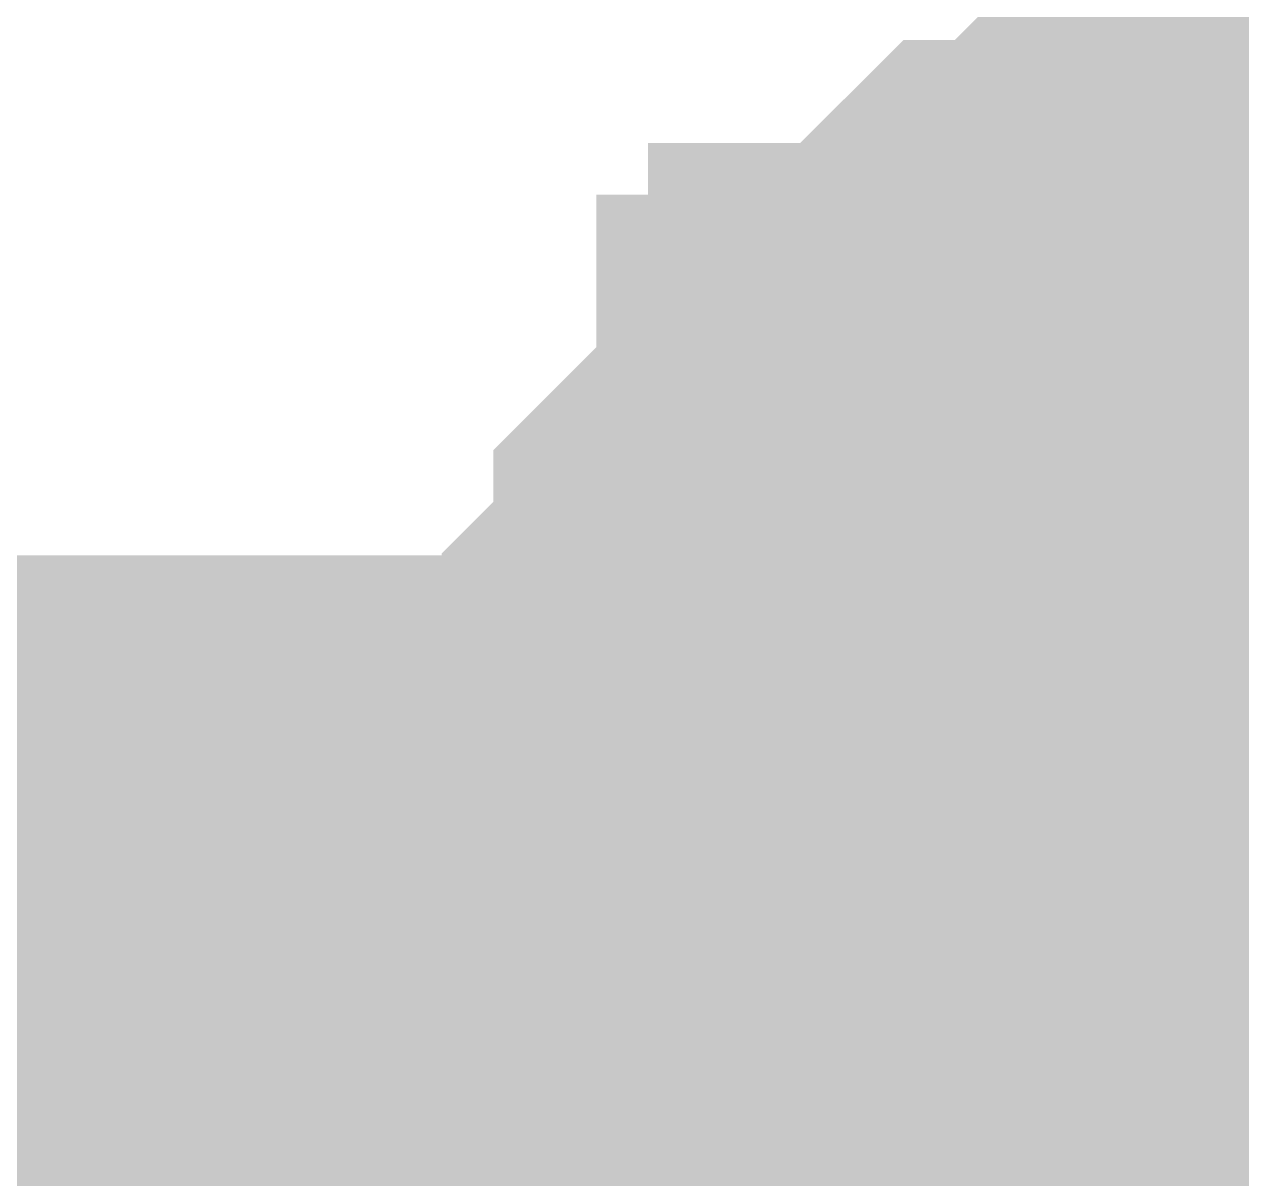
# Model space of a CAD drawing. Header units: inches. Extents: x 0 to 841, y 0 to 594.
# Drawn here: x 786.274 to 787.334, y 269.791 to 270.796 of the extents above; entities that cross this region are included whole.
import ezdxf

# ---------------------------------------------------------------- set-up
doc = ezdxf.new("R2010")
doc.units = ezdxf.units.IN
doc.layers.add('Sheet', color=255, linetype='Continuous')

msp = doc.modelspace()

# ---------------------------------------------------------------- linework, layer by layer
at = {"layer": 'Sheet'}
for points in [[(787.5055, 275.4841, 0.7493, 0.7493, 0), (787.5055, 269.9592, 0.7493, 0.7493, 0)], [(786.7419, 269.9592, 0.2997, 0.2997, 0), (786.7419, 270.0041, 0.2997, 0.2997, 0), (786.7419, 270.049, 0.2997, 0.2997, 0), (786.7419, 270.0939, 0.2997, 0.2997, 0), (786.7419, 270.1388, 0.2997, 0.2997, 0), (786.7419, 270.1388, 0.2997, 0.2997, 0), (786.7869, 270.1838, 0.2997, 0.2997, 0), (786.7869, 270.2287, 0.2997, 0.2997, 0), (786.7869, 270.2736, 0.2997, 0.2997, 0), (786.8318, 270.3185, 0.2997, 0.2997, 0), (786.8318, 270.3185, 0.2997, 0.2997, 0), (786.8318, 270.3634, 0.2997, 0.2997, 0), (786.8767, 270.4083, 0.2997, 0.2997, 0), (786.8767, 270.4083, 0.2997, 0.2997, 0), (786.9216, 270.4533, 0.2997, 0.2997, 0), (786.9216, 270.4982, 0.2997, 0.2997, 0), (786.9665, 270.4982, 0.2997, 0.2997, 0), (786.9665, 270.5431, 0.2997, 0.2997, 0), (787.0114, 270.5431, 0.2997, 0.2997, 0), (787.0563, 270.588, 0.2997, 0.2997, 0), (787.0563, 270.588, 0.2997, 0.2997, 0), (787.1013, 270.6329, 0.2997, 0.2997, 0), (787.1462, 270.6329, 0.2997, 0.2997, 0), (787.1462, 270.6329, 0.2997, 0.2997, 0), (787.1911, 270.6779, 0.2997, 0.2997, 0), (787.236, 270.6779, 0.2997, 0.2997, 0), (787.2809, 270.6779, 0.2997, 0.2997, 0), (787.3258, 270.7228, 0.2997, 0.2997, 0), (787.3258, 270.7228, 0.2997, 0.2997, 0), (787.3708, 270.7228, 0.2997, 0.2997, 0), (787.4157, 270.7228, 0.2997, 0.2997, 0), (787.4606, 270.7228, 0.2997, 0.2997, 0), (787.5055, 270.7228, 0.2997, 0.2997, 0)], [(786.7419, 269.9592, 0.2997, 0.2997, 0), (786.7419, 270.0041, 0.2997, 0.2997, 0), (786.7419, 270.049, 0.2997, 0.2997, 0), (786.7419, 270.0939, 0.2997, 0.2997, 0), (786.7419, 270.1388, 0.2997, 0.2997, 0), (786.7419, 270.1388, 0.2997, 0.2997, 0), (786.7869, 270.1838, 0.2997, 0.2997, 0), (786.7869, 270.2287, 0.2997, 0.2997, 0), (786.7869, 270.2736, 0.2997, 0.2997, 0), (786.8318, 270.3185, 0.2997, 0.2997, 0), (786.8318, 270.3185, 0.2997, 0.2997, 0), (786.8318, 270.3634, 0.2997, 0.2997, 0), (786.8767, 270.4083, 0.2997, 0.2997, 0), (786.8767, 270.4083, 0.2997, 0.2997, 0), (786.9216, 270.4533, 0.2997, 0.2997, 0), (786.9216, 270.4982, 0.2997, 0.2997, 0), (786.9665, 270.4982, 0.2997, 0.2997, 0), (786.9665, 270.5431, 0.2997, 0.2997, 0), (787.0114, 270.5431, 0.2997, 0.2997, 0), (787.0563, 270.588, 0.2997, 0.2997, 0), (787.0563, 270.588, 0.2997, 0.2997, 0), (787.1013, 270.6329, 0.2997, 0.2997, 0), (787.1462, 270.6329, 0.2997, 0.2997, 0), (787.1462, 270.6329, 0.2997, 0.2997, 0), (787.1911, 270.6779, 0.2997, 0.2997, 0), (787.236, 270.6779, 0.2997, 0.2997, 0), (787.2809, 270.6779, 0.2997, 0.2997, 0), (787.3258, 270.7228, 0.2997, 0.2997, 0), (787.3258, 270.7228, 0.2997, 0.2997, 0), (787.3708, 270.7228, 0.2997, 0.2997, 0), (787.4157, 270.7228, 0.2997, 0.2997, 0), (787.4606, 270.7228, 0.2997, 0.2997, 0), (787.5055, 270.7228, 0.2997, 0.2997, 0)], [(786.7419, 269.9592, 0.2997, 0.2997, 0), (786.7419, 270.0041, 0.2997, 0.2997, 0), (786.7419, 270.049, 0.2997, 0.2997, 0), (786.7419, 270.0939, 0.2997, 0.2997, 0), (786.7419, 270.1388, 0.2997, 0.2997, 0), (786.7419, 270.1388, 0.2997, 0.2997, 0), (786.7869, 270.1838, 0.2997, 0.2997, 0), (786.7869, 270.2287, 0.2997, 0.2997, 0), (786.7869, 270.2736, 0.2997, 0.2997, 0), (786.8318, 270.3185, 0.2997, 0.2997, 0), (786.8318, 270.3185, 0.2997, 0.2997, 0), (786.8318, 270.3634, 0.2997, 0.2997, 0), (786.8767, 270.4083, 0.2997, 0.2997, 0), (786.8767, 270.4083, 0.2997, 0.2997, 0), (786.9216, 270.4533, 0.2997, 0.2997, 0), (786.9216, 270.4982, 0.2997, 0.2997, 0), (786.9665, 270.4982, 0.2997, 0.2997, 0), (786.9665, 270.5431, 0.2997, 0.2997, 0), (787.0114, 270.5431, 0.2997, 0.2997, 0), (787.0563, 270.588, 0.2997, 0.2997, 0), (787.0563, 270.588, 0.2997, 0.2997, 0), (787.1013, 270.6329, 0.2997, 0.2997, 0), (787.1462, 270.6329, 0.2997, 0.2997, 0), (787.1462, 270.6329, 0.2997, 0.2997, 0), (787.1911, 270.6779, 0.2997, 0.2997, 0), (787.236, 270.6779, 0.2997, 0.2997, 0), (787.2809, 270.6779, 0.2997, 0.2997, 0), (787.3258, 270.7228, 0.2997, 0.2997, 0), (787.3258, 270.7228, 0.2997, 0.2997, 0), (787.3708, 270.7228, 0.2997, 0.2997, 0), (787.4157, 270.7228, 0.2997, 0.2997, 0), (787.4606, 270.7228, 0.2997, 0.2997, 0), (787.5055, 270.7228, 0.2997, 0.2997, 0)], [(786.7419, 269.9592, 0.2997, 0.2997, 0), (786.7419, 270.0041, 0.2997, 0.2997, 0), (786.7419, 270.049, 0.2997, 0.2997, 0), (786.7419, 270.0939, 0.2997, 0.2997, 0), (786.7419, 270.1388, 0.2997, 0.2997, 0), (786.7419, 270.1388, 0.2997, 0.2997, 0), (786.7869, 270.1838, 0.2997, 0.2997, 0), (786.7869, 270.2287, 0.2997, 0.2997, 0), (786.7869, 270.2736, 0.2997, 0.2997, 0), (786.8318, 270.3185, 0.2997, 0.2997, 0), (786.8318, 270.3185, 0.2997, 0.2997, 0), (786.8318, 270.3634, 0.2997, 0.2997, 0), (786.8767, 270.4083, 0.2997, 0.2997, 0), (786.8767, 270.4083, 0.2997, 0.2997, 0), (786.9216, 270.4533, 0.2997, 0.2997, 0), (786.9216, 270.4982, 0.2997, 0.2997, 0), (786.9665, 270.4982, 0.2997, 0.2997, 0), (786.9665, 270.5431, 0.2997, 0.2997, 0), (787.0114, 270.5431, 0.2997, 0.2997, 0), (787.0563, 270.588, 0.2997, 0.2997, 0), (787.0563, 270.588, 0.2997, 0.2997, 0), (787.1013, 270.6329, 0.2997, 0.2997, 0), (787.1462, 270.6329, 0.2997, 0.2997, 0), (787.1462, 270.6329, 0.2997, 0.2997, 0), (787.1911, 270.6779, 0.2997, 0.2997, 0), (787.236, 270.6779, 0.2997, 0.2997, 0), (787.2809, 270.6779, 0.2997, 0.2997, 0), (787.3258, 270.7228, 0.2997, 0.2997, 0), (787.3258, 270.7228, 0.2997, 0.2997, 0), (787.3708, 270.7228, 0.2997, 0.2997, 0), (787.4157, 270.7228, 0.2997, 0.2997, 0), (787.4606, 270.7228, 0.2997, 0.2997, 0), (787.5055, 270.7228, 0.2997, 0.2997, 0)], [(786.7419, 269.9592, 0.2997, 0.2997, 0), (786.7419, 270.0041, 0.2997, 0.2997, 0), (786.7419, 270.049, 0.2997, 0.2997, 0), (786.7419, 270.0939, 0.2997, 0.2997, 0), (786.7419, 270.1388, 0.2997, 0.2997, 0), (786.7419, 270.1388, 0.2997, 0.2997, 0), (786.7869, 270.1838, 0.2997, 0.2997, 0), (786.7869, 270.2287, 0.2997, 0.2997, 0), (786.7869, 270.2736, 0.2997, 0.2997, 0), (786.8318, 270.3185, 0.2997, 0.2997, 0), (786.8318, 270.3185, 0.2997, 0.2997, 0), (786.8318, 270.3634, 0.2997, 0.2997, 0), (786.8767, 270.4083, 0.2997, 0.2997, 0), (786.8767, 270.4083, 0.2997, 0.2997, 0), (786.9216, 270.4533, 0.2997, 0.2997, 0), (786.9216, 270.4982, 0.2997, 0.2997, 0), (786.9665, 270.4982, 0.2997, 0.2997, 0), (786.9665, 270.5431, 0.2997, 0.2997, 0), (787.0114, 270.5431, 0.2997, 0.2997, 0), (787.0563, 270.588, 0.2997, 0.2997, 0), (787.0563, 270.588, 0.2997, 0.2997, 0), (787.1013, 270.6329, 0.2997, 0.2997, 0), (787.1462, 270.6329, 0.2997, 0.2997, 0), (787.1462, 270.6329, 0.2997, 0.2997, 0), (787.1911, 270.6779, 0.2997, 0.2997, 0), (787.236, 270.6779, 0.2997, 0.2997, 0), (787.2809, 270.6779, 0.2997, 0.2997, 0), (787.3258, 270.7228, 0.2997, 0.2997, 0), (787.3258, 270.7228, 0.2997, 0.2997, 0), (787.3708, 270.7228, 0.2997, 0.2997, 0), (787.4157, 270.7228, 0.2997, 0.2997, 0), (787.4606, 270.7228, 0.2997, 0.2997, 0), (787.5055, 270.7228, 0.2997, 0.2997, 0)], [(786.7419, 269.9592, 0.2997, 0.2997, 0), (786.7419, 270.0041, 0.2997, 0.2997, 0), (786.7419, 270.049, 0.2997, 0.2997, 0), (786.7419, 270.0939, 0.2997, 0.2997, 0), (786.7419, 270.1388, 0.2997, 0.2997, 0), (786.7419, 270.1388, 0.2997, 0.2997, 0), (786.7869, 270.1838, 0.2997, 0.2997, 0), (786.7869, 270.2287, 0.2997, 0.2997, 0), (786.7869, 270.2736, 0.2997, 0.2997, 0), (786.8318, 270.3185, 0.2997, 0.2997, 0), (786.8318, 270.3185, 0.2997, 0.2997, 0), (786.8318, 270.3634, 0.2997, 0.2997, 0), (786.8767, 270.4083, 0.2997, 0.2997, 0), (786.8767, 270.4083, 0.2997, 0.2997, 0), (786.9216, 270.4533, 0.2997, 0.2997, 0), (786.9216, 270.4982, 0.2997, 0.2997, 0), (786.9665, 270.4982, 0.2997, 0.2997, 0), (786.9665, 270.5431, 0.2997, 0.2997, 0), (787.0114, 270.5431, 0.2997, 0.2997, 0), (787.0563, 270.588, 0.2997, 0.2997, 0), (787.0563, 270.588, 0.2997, 0.2997, 0), (787.1013, 270.6329, 0.2997, 0.2997, 0), (787.1462, 270.6329, 0.2997, 0.2997, 0), (787.1462, 270.6329, 0.2997, 0.2997, 0), (787.1911, 270.6779, 0.2997, 0.2997, 0), (787.236, 270.6779, 0.2997, 0.2997, 0), (787.2809, 270.6779, 0.2997, 0.2997, 0), (787.3258, 270.7228, 0.2997, 0.2997, 0), (787.3258, 270.7228, 0.2997, 0.2997, 0), (787.3708, 270.7228, 0.2997, 0.2997, 0), (787.4157, 270.7228, 0.2997, 0.2997, 0), (787.4606, 270.7228, 0.2997, 0.2997, 0), (787.5055, 270.7228, 0.2997, 0.2997, 0)], [(786.7419, 269.9592, 0.0991, 0.0991, 0), (786.7419, 270.0041, 0.0991, 0.0991, 0), (786.7419, 270.049, 0.0991, 0.0991, 0), (786.7419, 270.0939, 0.0991, 0.0991, 0), (786.7419, 270.1388, 0.0991, 0.0991, 0), (786.7419, 270.1388, 0.0991, 0.0991, 0), (786.7869, 270.1838, 0.0991, 0.0991, 0), (786.7869, 270.2287, 0.0991, 0.0991, 0), (786.7869, 270.2736, 0.0991, 0.0991, 0), (786.8318, 270.3185, 0.0991, 0.0991, 0), (786.8318, 270.3185, 0.0991, 0.0991, 0), (786.8318, 270.3634, 0.0991, 0.0991, 0), (786.8767, 270.4083, 0.0991, 0.0991, 0), (786.8767, 270.4083, 0.0991, 0.0991, 0), (786.9216, 270.4533, 0.0991, 0.0991, 0), (786.9216, 270.4982, 0.0991, 0.0991, 0), (786.9665, 270.4982, 0.0991, 0.0991, 0), (786.9665, 270.5431, 0.0991, 0.0991, 0), (787.0114, 270.5431, 0.0991, 0.0991, 0), (787.0563, 270.588, 0.0991, 0.0991, 0), (787.0563, 270.588, 0.0991, 0.0991, 0), (787.1013, 270.6329, 0.0991, 0.0991, 0), (787.1462, 270.6329, 0.0991, 0.0991, 0), (787.1462, 270.6329, 0.0991, 0.0991, 0), (787.1911, 270.6779, 0.0991, 0.0991, 0), (787.236, 270.6779, 0.0991, 0.0991, 0), (787.2809, 270.6779, 0.0991, 0.0991, 0), (787.3258, 270.7228, 0.0991, 0.0991, 0), (787.3258, 270.7228, 0.0991, 0.0991, 0), (787.3708, 270.7228, 0.0991, 0.0991, 0), (787.4157, 270.7228, 0.0991, 0.0991, 0)], [(786.7419, 269.9592, 0.0991, 0.0991, 0), (786.7419, 270.0041, 0.0991, 0.0991, 0), (786.7419, 270.049, 0.0991, 0.0991, 0), (786.7419, 270.0939, 0.0991, 0.0991, 0), (786.7419, 270.1388, 0.0991, 0.0991, 0), (786.7419, 270.1388, 0.0991, 0.0991, 0), (786.7869, 270.1838, 0.0991, 0.0991, 0), (786.7869, 270.2287, 0.0991, 0.0991, 0), (786.7869, 270.2736, 0.0991, 0.0991, 0), (786.8318, 270.3185, 0.0991, 0.0991, 0), (786.8318, 270.3185, 0.0991, 0.0991, 0), (786.8318, 270.3634, 0.0991, 0.0991, 0), (786.8767, 270.4083, 0.0991, 0.0991, 0), (786.8767, 270.4083, 0.0991, 0.0991, 0), (786.9216, 270.4533, 0.0991, 0.0991, 0), (786.9216, 270.4982, 0.0991, 0.0991, 0), (786.9665, 270.4982, 0.0991, 0.0991, 0), (786.9665, 270.5431, 0.0991, 0.0991, 0), (787.0114, 270.5431, 0.0991, 0.0991, 0), (787.0563, 270.588, 0.0991, 0.0991, 0), (787.0563, 270.588, 0.0991, 0.0991, 0), (787.1013, 270.6329, 0.0991, 0.0991, 0), (787.1462, 270.6329, 0.0991, 0.0991, 0), (787.1462, 270.6329, 0.0991, 0.0991, 0), (787.1911, 270.6779, 0.0991, 0.0991, 0), (787.236, 270.6779, 0.0991, 0.0991, 0), (787.2809, 270.6779, 0.0991, 0.0991, 0), (787.3258, 270.7228, 0.0991, 0.0991, 0), (787.3258, 270.7228, 0.0991, 0.0991, 0), (787.3708, 270.7228, 0.0991, 0.0991, 0), (787.4157, 270.7228, 0.0991, 0.0991, 0)], [(786.7419, 269.9592, 0.0991, 0.0991, 0), (786.7419, 270.0041, 0.0991, 0.0991, 0), (786.7419, 270.049, 0.0991, 0.0991, 0), (786.7419, 270.0939, 0.0991, 0.0991, 0), (786.7419, 270.1388, 0.0991, 0.0991, 0), (786.7419, 270.1388, 0.0991, 0.0991, 0), (786.7869, 270.1838, 0.0991, 0.0991, 0), (786.7869, 270.2287, 0.0991, 0.0991, 0), (786.7869, 270.2736, 0.0991, 0.0991, 0), (786.8318, 270.3185, 0.0991, 0.0991, 0), (786.8318, 270.3185, 0.0991, 0.0991, 0), (786.8318, 270.3634, 0.0991, 0.0991, 0), (786.8767, 270.4083, 0.0991, 0.0991, 0), (786.8767, 270.4083, 0.0991, 0.0991, 0), (786.9216, 270.4533, 0.0991, 0.0991, 0), (786.9216, 270.4982, 0.0991, 0.0991, 0), (786.9665, 270.4982, 0.0991, 0.0991, 0), (786.9665, 270.5431, 0.0991, 0.0991, 0), (787.0114, 270.5431, 0.0991, 0.0991, 0), (787.0563, 270.588, 0.0991, 0.0991, 0), (787.0563, 270.588, 0.0991, 0.0991, 0), (787.1013, 270.6329, 0.0991, 0.0991, 0), (787.1462, 270.6329, 0.0991, 0.0991, 0), (787.1462, 270.6329, 0.0991, 0.0991, 0), (787.1911, 270.6779, 0.0991, 0.0991, 0), (787.236, 270.6779, 0.0991, 0.0991, 0), (787.2809, 270.6779, 0.0991, 0.0991, 0), (787.3258, 270.7228, 0.0991, 0.0991, 0), (787.3258, 270.7228, 0.0991, 0.0991, 0), (787.3708, 270.7228, 0.0991, 0.0991, 0), (787.4157, 270.7228, 0.0991, 0.0991, 0)], [(786.7419, 269.9592, 0.0991, 0.0991, 0), (786.7419, 270.0041, 0.0991, 0.0991, 0), (786.7419, 270.049, 0.0991, 0.0991, 0), (786.7419, 270.0939, 0.0991, 0.0991, 0), (786.7419, 270.1388, 0.0991, 0.0991, 0), (786.7419, 270.1388, 0.0991, 0.0991, 0), (786.7869, 270.1838, 0.0991, 0.0991, 0), (786.7869, 270.2287, 0.0991, 0.0991, 0), (786.7869, 270.2736, 0.0991, 0.0991, 0), (786.8318, 270.3185, 0.0991, 0.0991, 0), (786.8318, 270.3185, 0.0991, 0.0991, 0), (786.8318, 270.3634, 0.0991, 0.0991, 0), (786.8767, 270.4083, 0.0991, 0.0991, 0), (786.8767, 270.4083, 0.0991, 0.0991, 0), (786.9216, 270.4533, 0.0991, 0.0991, 0), (786.9216, 270.4982, 0.0991, 0.0991, 0), (786.9665, 270.4982, 0.0991, 0.0991, 0), (786.9665, 270.5431, 0.0991, 0.0991, 0), (787.0114, 270.5431, 0.0991, 0.0991, 0), (787.0563, 270.588, 0.0991, 0.0991, 0), (787.0563, 270.588, 0.0991, 0.0991, 0), (787.1013, 270.6329, 0.0991, 0.0991, 0), (787.1462, 270.6329, 0.0991, 0.0991, 0), (787.1462, 270.6329, 0.0991, 0.0991, 0), (787.1911, 270.6779, 0.0991, 0.0991, 0), (787.236, 270.6779, 0.0991, 0.0991, 0), (787.2809, 270.6779, 0.0991, 0.0991, 0), (787.3258, 270.7228, 0.0991, 0.0991, 0), (787.3258, 270.7228, 0.0991, 0.0991, 0), (787.3708, 270.7228, 0.0991, 0.0991, 0), (787.4157, 270.7228, 0.0991, 0.0991, 0)], [(786.7419, 269.9592, 0.0991, 0.0991, 0), (786.7419, 270.0041, 0.0991, 0.0991, 0), (786.7419, 270.049, 0.0991, 0.0991, 0), (786.7419, 270.0939, 0.0991, 0.0991, 0), (786.7419, 270.1388, 0.0991, 0.0991, 0), (786.7419, 270.1388, 0.0991, 0.0991, 0), (786.7869, 270.1838, 0.0991, 0.0991, 0), (786.7869, 270.2287, 0.0991, 0.0991, 0), (786.7869, 270.2736, 0.0991, 0.0991, 0), (786.8318, 270.3185, 0.0991, 0.0991, 0), (786.8318, 270.3185, 0.0991, 0.0991, 0), (786.8318, 270.3634, 0.0991, 0.0991, 0), (786.8767, 270.4083, 0.0991, 0.0991, 0), (786.8767, 270.4083, 0.0991, 0.0991, 0), (786.9216, 270.4533, 0.0991, 0.0991, 0), (786.9216, 270.4982, 0.0991, 0.0991, 0), (786.9665, 270.4982, 0.0991, 0.0991, 0), (786.9665, 270.5431, 0.0991, 0.0991, 0), (787.0114, 270.5431, 0.0991, 0.0991, 0), (787.0563, 270.588, 0.0991, 0.0991, 0), (787.0563, 270.588, 0.0991, 0.0991, 0), (787.1013, 270.6329, 0.0991, 0.0991, 0), (787.1462, 270.6329, 0.0991, 0.0991, 0), (787.1462, 270.6329, 0.0991, 0.0991, 0), (787.1911, 270.6779, 0.0991, 0.0991, 0), (787.236, 270.6779, 0.0991, 0.0991, 0), (787.2809, 270.6779, 0.0991, 0.0991, 0), (787.3258, 270.7228, 0.0991, 0.0991, 0), (787.3258, 270.7228, 0.0991, 0.0991, 0), (787.3708, 270.7228, 0.0991, 0.0991, 0), (787.4157, 270.7228, 0.0991, 0.0991, 0)], [(786.7419, 269.9592, 0.0991, 0.0991, 0), (786.7419, 270.0041, 0.0991, 0.0991, 0), (786.7419, 270.049, 0.0991, 0.0991, 0), (786.7419, 270.0939, 0.0991, 0.0991, 0), (786.7419, 270.1388, 0.0991, 0.0991, 0), (786.7419, 270.1388, 0.0991, 0.0991, 0), (786.7869, 270.1838, 0.0991, 0.0991, 0), (786.7869, 270.2287, 0.0991, 0.0991, 0), (786.7869, 270.2736, 0.0991, 0.0991, 0), (786.8318, 270.3185, 0.0991, 0.0991, 0), (786.8318, 270.3185, 0.0991, 0.0991, 0), (786.8318, 270.3634, 0.0991, 0.0991, 0), (786.8767, 270.4083, 0.0991, 0.0991, 0), (786.8767, 270.4083, 0.0991, 0.0991, 0), (786.9216, 270.4533, 0.0991, 0.0991, 0), (786.9216, 270.4982, 0.0991, 0.0991, 0), (786.9665, 270.4982, 0.0991, 0.0991, 0), (786.9665, 270.5431, 0.0991, 0.0991, 0), (787.0114, 270.5431, 0.0991, 0.0991, 0), (787.0563, 270.588, 0.0991, 0.0991, 0), (787.0563, 270.588, 0.0991, 0.0991, 0), (787.1013, 270.6329, 0.0991, 0.0991, 0), (787.1462, 270.6329, 0.0991, 0.0991, 0), (787.1462, 270.6329, 0.0991, 0.0991, 0), (787.1911, 270.6779, 0.0991, 0.0991, 0), (787.236, 270.6779, 0.0991, 0.0991, 0), (787.2809, 270.6779, 0.0991, 0.0991, 0), (787.3258, 270.7228, 0.0991, 0.0991, 0), (787.3258, 270.7228, 0.0991, 0.0991, 0), (787.3708, 270.7228, 0.0991, 0.0991, 0), (787.4157, 270.7228, 0.0991, 0.0991, 0)], [(787.0114, 269.9592, 0.2997, 0.2997, 0), (787.0114, 270.0041, 0.2997, 0.2997, 0), (787.0114, 270.0041, 0.2997, 0.2997, 0), (787.0114, 270.049, 0.2997, 0.2997, 0), (787.0114, 270.0939, 0.2997, 0.2997, 0), (787.0114, 270.0939, 0.2997, 0.2997, 0), (787.0563, 270.1388, 0.2997, 0.2997, 0), (787.0563, 270.1388, 0.2997, 0.2997, 0), (787.0563, 270.1838, 0.2997, 0.2997, 0), (787.0563, 270.1838, 0.2997, 0.2997, 0), (787.0563, 270.2287, 0.2997, 0.2997, 0), (787.1013, 270.2287, 0.2997, 0.2997, 0), (787.1013, 270.2736, 0.2997, 0.2997, 0), (787.1013, 270.2736, 0.2997, 0.2997, 0), (787.1462, 270.3185, 0.2997, 0.2997, 0), (787.1462, 270.3185, 0.2997, 0.2997, 0), (787.1462, 270.3634, 0.2997, 0.2997, 0), (787.1911, 270.3634, 0.2997, 0.2997, 0), (787.1911, 270.3634, 0.2997, 0.2997, 0), (787.1911, 270.4083, 0.2997, 0.2997, 0), (787.236, 270.4083, 0.2997, 0.2997, 0), (787.236, 270.4083, 0.2997, 0.2997, 0), (787.2809, 270.4533, 0.2997, 0.2997, 0), (787.2809, 270.4533, 0.2997, 0.2997, 0), (787.3258, 270.4533, 0.2997, 0.2997, 0), (787.3258, 270.4533, 0.2997, 0.2997, 0), (787.3708, 270.4533, 0.2997, 0.2997, 0), (787.3708, 270.4982, 0.2997, 0.2997, 0), (787.4157, 270.4982, 0.2997, 0.2997, 0), (787.4157, 270.4982, 0.2997, 0.2997, 0), (787.4606, 270.4982, 0.2997, 0.2997, 0), (787.4606, 270.4982, 0.2997, 0.2997, 0), (787.5055, 270.4982, 0.2997, 0.2997, 0)], [(787.0114, 269.9592, 0.2997, 0.2997, 0), (787.0114, 270.0041, 0.2997, 0.2997, 0), (787.0114, 270.0041, 0.2997, 0.2997, 0), (787.0114, 270.049, 0.2997, 0.2997, 0), (787.0114, 270.0939, 0.2997, 0.2997, 0), (787.0114, 270.0939, 0.2997, 0.2997, 0), (787.0563, 270.1388, 0.2997, 0.2997, 0), (787.0563, 270.1388, 0.2997, 0.2997, 0), (787.0563, 270.1838, 0.2997, 0.2997, 0), (787.0563, 270.1838, 0.2997, 0.2997, 0), (787.0563, 270.2287, 0.2997, 0.2997, 0), (787.1013, 270.2287, 0.2997, 0.2997, 0), (787.1013, 270.2736, 0.2997, 0.2997, 0), (787.1013, 270.2736, 0.2997, 0.2997, 0), (787.1462, 270.3185, 0.2997, 0.2997, 0), (787.1462, 270.3185, 0.2997, 0.2997, 0), (787.1462, 270.3634, 0.2997, 0.2997, 0), (787.1911, 270.3634, 0.2997, 0.2997, 0), (787.1911, 270.3634, 0.2997, 0.2997, 0), (787.1911, 270.4083, 0.2997, 0.2997, 0), (787.236, 270.4083, 0.2997, 0.2997, 0), (787.236, 270.4083, 0.2997, 0.2997, 0), (787.2809, 270.4533, 0.2997, 0.2997, 0), (787.2809, 270.4533, 0.2997, 0.2997, 0), (787.3258, 270.4533, 0.2997, 0.2997, 0), (787.3258, 270.4533, 0.2997, 0.2997, 0), (787.3708, 270.4533, 0.2997, 0.2997, 0), (787.3708, 270.4982, 0.2997, 0.2997, 0), (787.4157, 270.4982, 0.2997, 0.2997, 0), (787.4157, 270.4982, 0.2997, 0.2997, 0), (787.4606, 270.4982, 0.2997, 0.2997, 0), (787.4606, 270.4982, 0.2997, 0.2997, 0), (787.5055, 270.4982, 0.2997, 0.2997, 0)], [(787.0114, 269.9592, 0.2997, 0.2997, 0), (787.0114, 270.0041, 0.2997, 0.2997, 0), (787.0114, 270.0041, 0.2997, 0.2997, 0), (787.0114, 270.049, 0.2997, 0.2997, 0), (787.0114, 270.0939, 0.2997, 0.2997, 0), (787.0114, 270.0939, 0.2997, 0.2997, 0), (787.0563, 270.1388, 0.2997, 0.2997, 0), (787.0563, 270.1388, 0.2997, 0.2997, 0), (787.0563, 270.1838, 0.2997, 0.2997, 0), (787.0563, 270.1838, 0.2997, 0.2997, 0), (787.0563, 270.2287, 0.2997, 0.2997, 0), (787.1013, 270.2287, 0.2997, 0.2997, 0), (787.1013, 270.2736, 0.2997, 0.2997, 0), (787.1013, 270.2736, 0.2997, 0.2997, 0), (787.1462, 270.3185, 0.2997, 0.2997, 0), (787.1462, 270.3185, 0.2997, 0.2997, 0), (787.1462, 270.3634, 0.2997, 0.2997, 0), (787.1911, 270.3634, 0.2997, 0.2997, 0), (787.1911, 270.3634, 0.2997, 0.2997, 0), (787.1911, 270.4083, 0.2997, 0.2997, 0), (787.236, 270.4083, 0.2997, 0.2997, 0), (787.236, 270.4083, 0.2997, 0.2997, 0), (787.2809, 270.4533, 0.2997, 0.2997, 0), (787.2809, 270.4533, 0.2997, 0.2997, 0), (787.3258, 270.4533, 0.2997, 0.2997, 0), (787.3258, 270.4533, 0.2997, 0.2997, 0), (787.3708, 270.4533, 0.2997, 0.2997, 0), (787.3708, 270.4982, 0.2997, 0.2997, 0), (787.4157, 270.4982, 0.2997, 0.2997, 0), (787.4157, 270.4982, 0.2997, 0.2997, 0), (787.4606, 270.4982, 0.2997, 0.2997, 0), (787.4606, 270.4982, 0.2997, 0.2997, 0), (787.5055, 270.4982, 0.2997, 0.2997, 0)], [(787.0114, 269.9592, 0.2997, 0.2997, 0), (787.0114, 270.0041, 0.2997, 0.2997, 0), (787.0114, 270.0041, 0.2997, 0.2997, 0), (787.0114, 270.049, 0.2997, 0.2997, 0), (787.0114, 270.0939, 0.2997, 0.2997, 0), (787.0114, 270.0939, 0.2997, 0.2997, 0), (787.0563, 270.1388, 0.2997, 0.2997, 0), (787.0563, 270.1388, 0.2997, 0.2997, 0), (787.0563, 270.1838, 0.2997, 0.2997, 0), (787.0563, 270.1838, 0.2997, 0.2997, 0), (787.0563, 270.2287, 0.2997, 0.2997, 0), (787.1013, 270.2287, 0.2997, 0.2997, 0), (787.1013, 270.2736, 0.2997, 0.2997, 0), (787.1013, 270.2736, 0.2997, 0.2997, 0), (787.1462, 270.3185, 0.2997, 0.2997, 0), (787.1462, 270.3185, 0.2997, 0.2997, 0), (787.1462, 270.3634, 0.2997, 0.2997, 0), (787.1911, 270.3634, 0.2997, 0.2997, 0), (787.1911, 270.3634, 0.2997, 0.2997, 0), (787.1911, 270.4083, 0.2997, 0.2997, 0), (787.236, 270.4083, 0.2997, 0.2997, 0), (787.236, 270.4083, 0.2997, 0.2997, 0), (787.2809, 270.4533, 0.2997, 0.2997, 0), (787.2809, 270.4533, 0.2997, 0.2997, 0), (787.3258, 270.4533, 0.2997, 0.2997, 0), (787.3258, 270.4533, 0.2997, 0.2997, 0), (787.3708, 270.4533, 0.2997, 0.2997, 0), (787.3708, 270.4982, 0.2997, 0.2997, 0), (787.4157, 270.4982, 0.2997, 0.2997, 0), (787.4157, 270.4982, 0.2997, 0.2997, 0), (787.4606, 270.4982, 0.2997, 0.2997, 0), (787.4606, 270.4982, 0.2997, 0.2997, 0), (787.5055, 270.4982, 0.2997, 0.2997, 0)], [(787.0114, 269.9592, 0.0991, 0.0991, 0), (787.0114, 270.0041, 0.0991, 0.0991, 0), (787.0114, 270.0041, 0.0991, 0.0991, 0), (787.0114, 270.049, 0.0991, 0.0991, 0), (787.0114, 270.0939, 0.0991, 0.0991, 0), (787.0114, 270.0939, 0.0991, 0.0991, 0), (787.0563, 270.1388, 0.0991, 0.0991, 0), (787.0563, 270.1388, 0.0991, 0.0991, 0), (787.0563, 270.1838, 0.0991, 0.0991, 0), (787.0563, 270.1838, 0.0991, 0.0991, 0), (787.0563, 270.2287, 0.0991, 0.0991, 0), (787.1013, 270.2287, 0.0991, 0.0991, 0), (787.1013, 270.2736, 0.0991, 0.0991, 0), (787.1013, 270.2736, 0.0991, 0.0991, 0), (787.1462, 270.3185, 0.0991, 0.0991, 0), (787.1462, 270.3185, 0.0991, 0.0991, 0), (787.1462, 270.3634, 0.0991, 0.0991, 0), (787.1911, 270.3634, 0.0991, 0.0991, 0), (787.1911, 270.3634, 0.0991, 0.0991, 0), (787.1911, 270.4083, 0.0991, 0.0991, 0), (787.236, 270.4083, 0.0991, 0.0991, 0), (787.236, 270.4083, 0.0991, 0.0991, 0), (787.2809, 270.4533, 0.0991, 0.0991, 0), (787.2809, 270.4533, 0.0991, 0.0991, 0), (787.3258, 270.4533, 0.0991, 0.0991, 0), (787.3258, 270.4533, 0.0991, 0.0991, 0), (787.3708, 270.4533, 0.0991, 0.0991, 0), (787.3708, 270.4982, 0.0991, 0.0991, 0), (787.4157, 270.4982, 0.0991, 0.0991, 0)], [(787.0114, 269.9592, 0.0991, 0.0991, 0), (787.0114, 270.0041, 0.0991, 0.0991, 0), (787.0114, 270.0041, 0.0991, 0.0991, 0), (787.0114, 270.049, 0.0991, 0.0991, 0), (787.0114, 270.0939, 0.0991, 0.0991, 0), (787.0114, 270.0939, 0.0991, 0.0991, 0), (787.0563, 270.1388, 0.0991, 0.0991, 0), (787.0563, 270.1388, 0.0991, 0.0991, 0), (787.0563, 270.1838, 0.0991, 0.0991, 0), (787.0563, 270.1838, 0.0991, 0.0991, 0), (787.0563, 270.2287, 0.0991, 0.0991, 0), (787.1013, 270.2287, 0.0991, 0.0991, 0), (787.1013, 270.2736, 0.0991, 0.0991, 0), (787.1013, 270.2736, 0.0991, 0.0991, 0), (787.1462, 270.3185, 0.0991, 0.0991, 0), (787.1462, 270.3185, 0.0991, 0.0991, 0), (787.1462, 270.3634, 0.0991, 0.0991, 0), (787.1911, 270.3634, 0.0991, 0.0991, 0), (787.1911, 270.3634, 0.0991, 0.0991, 0), (787.1911, 270.4083, 0.0991, 0.0991, 0), (787.236, 270.4083, 0.0991, 0.0991, 0), (787.236, 270.4083, 0.0991, 0.0991, 0), (787.2809, 270.4533, 0.0991, 0.0991, 0), (787.2809, 270.4533, 0.0991, 0.0991, 0), (787.3258, 270.4533, 0.0991, 0.0991, 0), (787.3258, 270.4533, 0.0991, 0.0991, 0), (787.3708, 270.4533, 0.0991, 0.0991, 0), (787.3708, 270.4982, 0.0991, 0.0991, 0), (787.4157, 270.4982, 0.0991, 0.0991, 0)], [(787.0114, 269.9592, 0.0991, 0.0991, 0), (787.0114, 270.0041, 0.0991, 0.0991, 0), (787.0114, 270.0041, 0.0991, 0.0991, 0), (787.0114, 270.049, 0.0991, 0.0991, 0), (787.0114, 270.0939, 0.0991, 0.0991, 0), (787.0114, 270.0939, 0.0991, 0.0991, 0), (787.0563, 270.1388, 0.0991, 0.0991, 0), (787.0563, 270.1388, 0.0991, 0.0991, 0), (787.0563, 270.1838, 0.0991, 0.0991, 0), (787.0563, 270.1838, 0.0991, 0.0991, 0), (787.0563, 270.2287, 0.0991, 0.0991, 0), (787.1013, 270.2287, 0.0991, 0.0991, 0), (787.1013, 270.2736, 0.0991, 0.0991, 0), (787.1013, 270.2736, 0.0991, 0.0991, 0), (787.1462, 270.3185, 0.0991, 0.0991, 0), (787.1462, 270.3185, 0.0991, 0.0991, 0), (787.1462, 270.3634, 0.0991, 0.0991, 0), (787.1911, 270.3634, 0.0991, 0.0991, 0), (787.1911, 270.3634, 0.0991, 0.0991, 0), (787.1911, 270.4083, 0.0991, 0.0991, 0), (787.236, 270.4083, 0.0991, 0.0991, 0), (787.236, 270.4083, 0.0991, 0.0991, 0), (787.2809, 270.4533, 0.0991, 0.0991, 0), (787.2809, 270.4533, 0.0991, 0.0991, 0), (787.3258, 270.4533, 0.0991, 0.0991, 0), (787.3258, 270.4533, 0.0991, 0.0991, 0), (787.3708, 270.4533, 0.0991, 0.0991, 0), (787.3708, 270.4982, 0.0991, 0.0991, 0), (787.4157, 270.4982, 0.0991, 0.0991, 0)], [(787.0114, 269.9592, 0.0991, 0.0991, 0), (787.0114, 270.0041, 0.0991, 0.0991, 0), (787.0114, 270.0041, 0.0991, 0.0991, 0), (787.0114, 270.049, 0.0991, 0.0991, 0), (787.0114, 270.0939, 0.0991, 0.0991, 0), (787.0114, 270.0939, 0.0991, 0.0991, 0), (787.0563, 270.1388, 0.0991, 0.0991, 0), (787.0563, 270.1388, 0.0991, 0.0991, 0), (787.0563, 270.1838, 0.0991, 0.0991, 0), (787.0563, 270.1838, 0.0991, 0.0991, 0), (787.0563, 270.2287, 0.0991, 0.0991, 0), (787.1013, 270.2287, 0.0991, 0.0991, 0), (787.1013, 270.2736, 0.0991, 0.0991, 0), (787.1013, 270.2736, 0.0991, 0.0991, 0), (787.1462, 270.3185, 0.0991, 0.0991, 0), (787.1462, 270.3185, 0.0991, 0.0991, 0), (787.1462, 270.3634, 0.0991, 0.0991, 0), (787.1911, 270.3634, 0.0991, 0.0991, 0), (787.1911, 270.3634, 0.0991, 0.0991, 0), (787.1911, 270.4083, 0.0991, 0.0991, 0), (787.236, 270.4083, 0.0991, 0.0991, 0), (787.236, 270.4083, 0.0991, 0.0991, 0), (787.2809, 270.4533, 0.0991, 0.0991, 0), (787.2809, 270.4533, 0.0991, 0.0991, 0), (787.3258, 270.4533, 0.0991, 0.0991, 0), (787.3258, 270.4533, 0.0991, 0.0991, 0), (787.3708, 270.4533, 0.0991, 0.0991, 0), (787.3708, 270.4982, 0.0991, 0.0991, 0), (787.4157, 270.4982, 0.0991, 0.0991, 0)], [(750.001, 262.4578, 0.7493, 0.7493, 0), (767.5181, 262.4578, 0.7493, 0.7493, 0), (767.5181, 269.9592, 0.7493, 0.7493, 0), (787.5055, 269.9592, 0.7493, 0.7493, 0)], [(787.5055, 269.9592, 0.7493, 0.7493, 0), (787.5055, 264.4791, 0.7493, 0.7493, 0)], [(787.5055, 269.9592, 0.7493, 0.7493, 0), (787.5055, 269.9592, 0.7493, 0.7493, 0), (792.4911, 269.9592, 0.7493, 0.7493, 0)], [(786.8318, 269.5998, 0.2997, 0.2997, 0), (786.8318, 269.6447, 0.2997, 0.2997, 0), (786.7869, 269.6897, 0.2997, 0.2997, 0), (786.7869, 269.6897, 0.2997, 0.2997, 0), (786.7869, 269.7346, 0.2997, 0.2997, 0), (786.7419, 269.7795, 0.2997, 0.2997, 0), (786.7419, 269.8244, 0.2997, 0.2997, 0), (786.7419, 269.8693, 0.2997, 0.2997, 0), (786.7419, 269.8693, 0.2997, 0.2997, 0), (786.7419, 269.9142, 0.2997, 0.2997, 0), (786.7419, 269.9592, 0.2997, 0.2997, 0)], [(786.7419, 269.9592, 0.2997, 0.2997, 0), (786.7419, 269.9592, 0.2997, 0.2997, 0)], [(786.8318, 269.5998, 0.2997, 0.2997, 0), (786.8318, 269.6447, 0.2997, 0.2997, 0), (786.7869, 269.6897, 0.2997, 0.2997, 0), (786.7869, 269.6897, 0.2997, 0.2997, 0), (786.7869, 269.7346, 0.2997, 0.2997, 0), (786.7419, 269.7795, 0.2997, 0.2997, 0), (786.7419, 269.8244, 0.2997, 0.2997, 0), (786.7419, 269.8693, 0.2997, 0.2997, 0), (786.7419, 269.8693, 0.2997, 0.2997, 0), (786.7419, 269.9142, 0.2997, 0.2997, 0), (786.7419, 269.9592, 0.2997, 0.2997, 0)], [(786.7419, 269.9592, 0.2997, 0.2997, 0), (786.7419, 269.9592, 0.2997, 0.2997, 0)], [(786.8318, 269.5998, 0.2997, 0.2997, 0), (786.8318, 269.6447, 0.2997, 0.2997, 0), (786.7869, 269.6897, 0.2997, 0.2997, 0), (786.7869, 269.6897, 0.2997, 0.2997, 0), (786.7869, 269.7346, 0.2997, 0.2997, 0), (786.7419, 269.7795, 0.2997, 0.2997, 0), (786.7419, 269.8244, 0.2997, 0.2997, 0), (786.7419, 269.8693, 0.2997, 0.2997, 0), (786.7419, 269.8693, 0.2997, 0.2997, 0), (786.7419, 269.9142, 0.2997, 0.2997, 0), (786.7419, 269.9592, 0.2997, 0.2997, 0)], [(786.7419, 269.9592, 0.2997, 0.2997, 0), (786.7419, 269.9592, 0.2997, 0.2997, 0)], [(786.8318, 269.5998, 0.2997, 0.2997, 0), (786.8318, 269.6447, 0.2997, 0.2997, 0), (786.7869, 269.6897, 0.2997, 0.2997, 0), (786.7869, 269.6897, 0.2997, 0.2997, 0), (786.7869, 269.7346, 0.2997, 0.2997, 0), (786.7419, 269.7795, 0.2997, 0.2997, 0), (786.7419, 269.8244, 0.2997, 0.2997, 0), (786.7419, 269.8693, 0.2997, 0.2997, 0), (786.7419, 269.8693, 0.2997, 0.2997, 0), (786.7419, 269.9142, 0.2997, 0.2997, 0), (786.7419, 269.9592, 0.2997, 0.2997, 0)], [(786.7419, 269.9592, 0.2997, 0.2997, 0), (786.7419, 269.9592, 0.2997, 0.2997, 0)], [(786.8318, 269.5998, 0.2997, 0.2997, 0), (786.8318, 269.6447, 0.2997, 0.2997, 0), (786.7869, 269.6897, 0.2997, 0.2997, 0), (786.7869, 269.6897, 0.2997, 0.2997, 0), (786.7869, 269.7346, 0.2997, 0.2997, 0), (786.7419, 269.7795, 0.2997, 0.2997, 0), (786.7419, 269.8244, 0.2997, 0.2997, 0), (786.7419, 269.8693, 0.2997, 0.2997, 0), (786.7419, 269.8693, 0.2997, 0.2997, 0), (786.7419, 269.9142, 0.2997, 0.2997, 0), (786.7419, 269.9592, 0.2997, 0.2997, 0)], [(786.7419, 269.9592, 0.2997, 0.2997, 0), (786.7419, 269.9592, 0.2997, 0.2997, 0)], [(786.8318, 269.5998, 0.2997, 0.2997, 0), (786.8318, 269.6447, 0.2997, 0.2997, 0), (786.7869, 269.6897, 0.2997, 0.2997, 0), (786.7869, 269.6897, 0.2997, 0.2997, 0), (786.7869, 269.7346, 0.2997, 0.2997, 0), (786.7419, 269.7795, 0.2997, 0.2997, 0), (786.7419, 269.8244, 0.2997, 0.2997, 0), (786.7419, 269.8693, 0.2997, 0.2997, 0), (786.7419, 269.8693, 0.2997, 0.2997, 0), (786.7419, 269.9142, 0.2997, 0.2997, 0), (786.7419, 269.9592, 0.2997, 0.2997, 0)], [(786.7419, 269.9592, 0.2997, 0.2997, 0), (786.7419, 269.9592, 0.2997, 0.2997, 0)], [(787.1462, 269.5998, 0.2997, 0.2997, 0), (787.1462, 269.6447, 0.2997, 0.2997, 0), (787.1462, 269.6447, 0.2997, 0.2997, 0), (787.1013, 269.6447, 0.2997, 0.2997, 0), (787.1013, 269.6897, 0.2997, 0.2997, 0), (787.1013, 269.6897, 0.2997, 0.2997, 0), (787.0563, 269.7346, 0.2997, 0.2997, 0), (787.0563, 269.7346, 0.2997, 0.2997, 0), (787.0563, 269.7795, 0.2997, 0.2997, 0), (787.0563, 269.7795, 0.2997, 0.2997, 0), (787.0563, 269.8244, 0.2997, 0.2997, 0), (787.0114, 269.8244, 0.2997, 0.2997, 0), (787.0114, 269.8693, 0.2997, 0.2997, 0), (787.0114, 269.8693, 0.2997, 0.2997, 0), (787.0114, 269.9142, 0.2997, 0.2997, 0), (787.0114, 269.9142, 0.2997, 0.2997, 0), (787.0114, 269.9592, 0.2997, 0.2997, 0)], [(787.0114, 269.9592, 0.2997, 0.2997, 0), (787.0114, 269.9592, 0.2997, 0.2997, 0)], [(787.1462, 269.5998, 0.2997, 0.2997, 0), (787.1462, 269.6447, 0.2997, 0.2997, 0), (787.1462, 269.6447, 0.2997, 0.2997, 0), (787.1013, 269.6447, 0.2997, 0.2997, 0), (787.1013, 269.6897, 0.2997, 0.2997, 0), (787.1013, 269.6897, 0.2997, 0.2997, 0), (787.0563, 269.7346, 0.2997, 0.2997, 0), (787.0563, 269.7346, 0.2997, 0.2997, 0), (787.0563, 269.7795, 0.2997, 0.2997, 0), (787.0563, 269.7795, 0.2997, 0.2997, 0), (787.0563, 269.8244, 0.2997, 0.2997, 0), (787.0114, 269.8244, 0.2997, 0.2997, 0), (787.0114, 269.8693, 0.2997, 0.2997, 0), (787.0114, 269.8693, 0.2997, 0.2997, 0), (787.0114, 269.9142, 0.2997, 0.2997, 0), (787.0114, 269.9142, 0.2997, 0.2997, 0), (787.0114, 269.9592, 0.2997, 0.2997, 0)], [(787.0114, 269.9592, 0.2997, 0.2997, 0), (787.0114, 269.9592, 0.2997, 0.2997, 0)], [(787.1462, 269.5998, 0.2997, 0.2997, 0), (787.1462, 269.6447, 0.2997, 0.2997, 0), (787.1462, 269.6447, 0.2997, 0.2997, 0), (787.1013, 269.6447, 0.2997, 0.2997, 0), (787.1013, 269.6897, 0.2997, 0.2997, 0), (787.1013, 269.6897, 0.2997, 0.2997, 0), (787.0563, 269.7346, 0.2997, 0.2997, 0), (787.0563, 269.7346, 0.2997, 0.2997, 0), (787.0563, 269.7795, 0.2997, 0.2997, 0), (787.0563, 269.7795, 0.2997, 0.2997, 0), (787.0563, 269.8244, 0.2997, 0.2997, 0), (787.0114, 269.8244, 0.2997, 0.2997, 0), (787.0114, 269.8693, 0.2997, 0.2997, 0), (787.0114, 269.8693, 0.2997, 0.2997, 0), (787.0114, 269.9142, 0.2997, 0.2997, 0), (787.0114, 269.9142, 0.2997, 0.2997, 0), (787.0114, 269.9592, 0.2997, 0.2997, 0)], [(787.0114, 269.9592, 0.2997, 0.2997, 0), (787.0114, 269.9592, 0.2997, 0.2997, 0)], [(787.1462, 269.5998, 0.2997, 0.2997, 0), (787.1462, 269.6447, 0.2997, 0.2997, 0), (787.1462, 269.6447, 0.2997, 0.2997, 0), (787.1013, 269.6447, 0.2997, 0.2997, 0), (787.1013, 269.6897, 0.2997, 0.2997, 0), (787.1013, 269.6897, 0.2997, 0.2997, 0), (787.0563, 269.7346, 0.2997, 0.2997, 0), (787.0563, 269.7346, 0.2997, 0.2997, 0), (787.0563, 269.7795, 0.2997, 0.2997, 0), (787.0563, 269.7795, 0.2997, 0.2997, 0), (787.0563, 269.8244, 0.2997, 0.2997, 0), (787.0114, 269.8244, 0.2997, 0.2997, 0), (787.0114, 269.8693, 0.2997, 0.2997, 0), (787.0114, 269.8693, 0.2997, 0.2997, 0), (787.0114, 269.9142, 0.2997, 0.2997, 0), (787.0114, 269.9142, 0.2997, 0.2997, 0), (787.0114, 269.9592, 0.2997, 0.2997, 0)], [(787.0114, 269.9592, 0.2997, 0.2997, 0), (787.0114, 269.9592, 0.2997, 0.2997, 0)], [(786.7869, 269.7346, 0.0991, 0.0991, 0), (786.7419, 269.7795, 0.0991, 0.0991, 0), (786.7419, 269.8244, 0.0991, 0.0991, 0), (786.7419, 269.8693, 0.0991, 0.0991, 0), (786.7419, 269.8693, 0.0991, 0.0991, 0), (786.7419, 269.9142, 0.0991, 0.0991, 0), (786.7419, 269.9592, 0.0991, 0.0991, 0)], [(786.7419, 269.9592, 0.0991, 0.0991, 0), (786.7419, 269.9592, 0.0991, 0.0991, 0)], [(786.7869, 269.7346, 0.0991, 0.0991, 0), (786.7419, 269.7795, 0.0991, 0.0991, 0), (786.7419, 269.8244, 0.0991, 0.0991, 0), (786.7419, 269.8693, 0.0991, 0.0991, 0), (786.7419, 269.8693, 0.0991, 0.0991, 0), (786.7419, 269.9142, 0.0991, 0.0991, 0), (786.7419, 269.9592, 0.0991, 0.0991, 0)], [(786.7419, 269.9592, 0.0991, 0.0991, 0), (786.7419, 269.9592, 0.0991, 0.0991, 0)], [(786.7869, 269.7346, 0.0991, 0.0991, 0), (786.7419, 269.7795, 0.0991, 0.0991, 0), (786.7419, 269.8244, 0.0991, 0.0991, 0), (786.7419, 269.8693, 0.0991, 0.0991, 0), (786.7419, 269.8693, 0.0991, 0.0991, 0), (786.7419, 269.9142, 0.0991, 0.0991, 0), (786.7419, 269.9592, 0.0991, 0.0991, 0)], [(786.7419, 269.9592, 0.0991, 0.0991, 0), (786.7419, 269.9592, 0.0991, 0.0991, 0)], [(786.7869, 269.7346, 0.0991, 0.0991, 0), (786.7419, 269.7795, 0.0991, 0.0991, 0), (786.7419, 269.8244, 0.0991, 0.0991, 0), (786.7419, 269.8693, 0.0991, 0.0991, 0), (786.7419, 269.8693, 0.0991, 0.0991, 0), (786.7419, 269.9142, 0.0991, 0.0991, 0), (786.7419, 269.9592, 0.0991, 0.0991, 0)], [(786.7419, 269.9592, 0.0991, 0.0991, 0), (786.7419, 269.9592, 0.0991, 0.0991, 0)], [(786.7869, 269.7346, 0.0991, 0.0991, 0), (786.7419, 269.7795, 0.0991, 0.0991, 0), (786.7419, 269.8244, 0.0991, 0.0991, 0), (786.7419, 269.8693, 0.0991, 0.0991, 0), (786.7419, 269.8693, 0.0991, 0.0991, 0), (786.7419, 269.9142, 0.0991, 0.0991, 0), (786.7419, 269.9592, 0.0991, 0.0991, 0)], [(786.7419, 269.9592, 0.0991, 0.0991, 0), (786.7419, 269.9592, 0.0991, 0.0991, 0)], [(786.7869, 269.7346, 0.0991, 0.0991, 0), (786.7419, 269.7795, 0.0991, 0.0991, 0), (786.7419, 269.8244, 0.0991, 0.0991, 0), (786.7419, 269.8693, 0.0991, 0.0991, 0), (786.7419, 269.8693, 0.0991, 0.0991, 0), (786.7419, 269.9142, 0.0991, 0.0991, 0), (786.7419, 269.9592, 0.0991, 0.0991, 0)], [(786.7419, 269.9592, 0.0991, 0.0991, 0), (786.7419, 269.9592, 0.0991, 0.0991, 0)], [(787.0563, 269.7346, 0.0991, 0.0991, 0), (787.0563, 269.7795, 0.0991, 0.0991, 0), (787.0563, 269.7795, 0.0991, 0.0991, 0), (787.0563, 269.8244, 0.0991, 0.0991, 0), (787.0114, 269.8244, 0.0991, 0.0991, 0), (787.0114, 269.8693, 0.0991, 0.0991, 0), (787.0114, 269.8693, 0.0991, 0.0991, 0), (787.0114, 269.9142, 0.0991, 0.0991, 0), (787.0114, 269.9142, 0.0991, 0.0991, 0), (787.0114, 269.9592, 0.0991, 0.0991, 0)], [(787.0114, 269.9592, 0.0991, 0.0991, 0), (787.0114, 269.9592, 0.0991, 0.0991, 0)], [(787.0563, 269.7346, 0.0991, 0.0991, 0), (787.0563, 269.7795, 0.0991, 0.0991, 0), (787.0563, 269.7795, 0.0991, 0.0991, 0), (787.0563, 269.8244, 0.0991, 0.0991, 0), (787.0114, 269.8244, 0.0991, 0.0991, 0), (787.0114, 269.8693, 0.0991, 0.0991, 0), (787.0114, 269.8693, 0.0991, 0.0991, 0), (787.0114, 269.9142, 0.0991, 0.0991, 0), (787.0114, 269.9142, 0.0991, 0.0991, 0), (787.0114, 269.9592, 0.0991, 0.0991, 0)], [(787.0114, 269.9592, 0.0991, 0.0991, 0), (787.0114, 269.9592, 0.0991, 0.0991, 0)], [(787.0563, 269.7346, 0.0991, 0.0991, 0), (787.0563, 269.7795, 0.0991, 0.0991, 0), (787.0563, 269.7795, 0.0991, 0.0991, 0), (787.0563, 269.8244, 0.0991, 0.0991, 0), (787.0114, 269.8244, 0.0991, 0.0991, 0), (787.0114, 269.8693, 0.0991, 0.0991, 0), (787.0114, 269.8693, 0.0991, 0.0991, 0), (787.0114, 269.9142, 0.0991, 0.0991, 0), (787.0114, 269.9142, 0.0991, 0.0991, 0), (787.0114, 269.9592, 0.0991, 0.0991, 0)], [(787.0114, 269.9592, 0.0991, 0.0991, 0), (787.0114, 269.9592, 0.0991, 0.0991, 0)], [(787.0563, 269.7346, 0.0991, 0.0991, 0), (787.0563, 269.7795, 0.0991, 0.0991, 0), (787.0563, 269.7795, 0.0991, 0.0991, 0), (787.0563, 269.8244, 0.0991, 0.0991, 0), (787.0114, 269.8244, 0.0991, 0.0991, 0), (787.0114, 269.8693, 0.0991, 0.0991, 0), (787.0114, 269.8693, 0.0991, 0.0991, 0), (787.0114, 269.9142, 0.0991, 0.0991, 0), (787.0114, 269.9142, 0.0991, 0.0991, 0), (787.0114, 269.9592, 0.0991, 0.0991, 0)], [(787.0114, 269.9592, 0.0991, 0.0991, 0), (787.0114, 269.9592, 0.0991, 0.0991, 0)]]:
    msp.add_lwpolyline(points, format="xyseb", dxfattribs=at)
msp.add_lwpolyline([(787.2459, 269.9996, 0.508, 0.508, 1), (787.7539, 269.9996, 0.508, 0.508, 1)], format="xyseb", close=True, dxfattribs=at)

doc.saveas('drawing.dxf')
